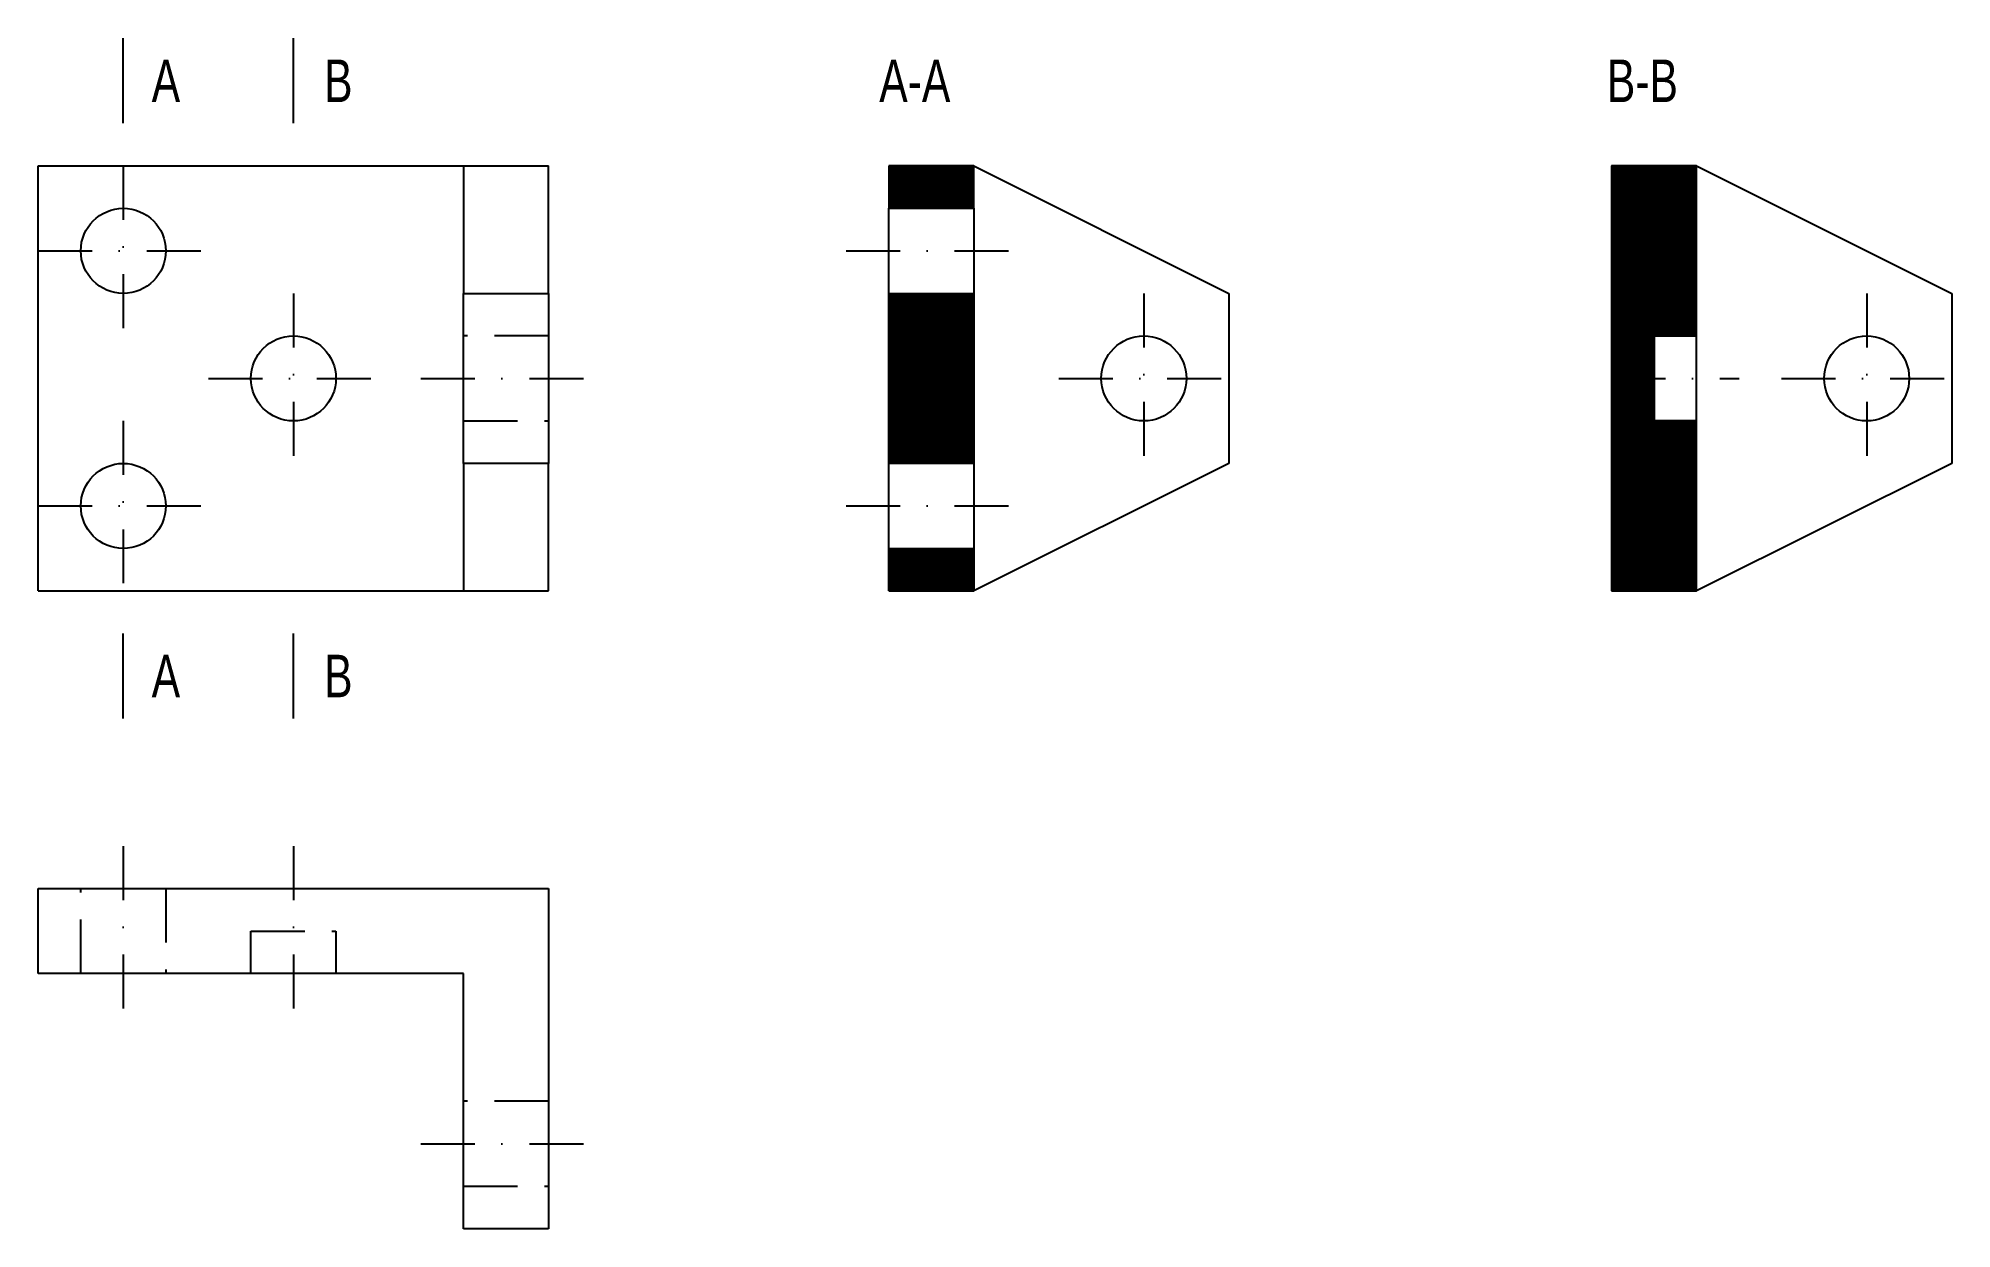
# Model space of a CAD drawing. Header units: millimetres. Extents: x -170 to 280, y -150 to 130.
import ezdxf

# ---------------------------------------------------------------- set-up
doc = ezdxf.new("R2010")
doc.units = ezdxf.units.MM
doc.linetypes.add('DASHDOT', pattern=[25.4, 12.7, -6.35, 0, -6.35])
doc.linetypes.add('DASHED', pattern=[19.05, 12.7, -6.35])
doc.layers.get('0').update_dxf_attribs({"linetype": 'CONTINUOUS', "lineweight": 25, "true_color": 0x000000})
doc.styles.get("Standard").update_dxf_attribs({"font": 'txt', "width": 0.75})
pattern_1 = [(45, (0, 0), (-0.08838835, 0.08838835), [])]

msp = doc.modelspace()

# ---------------------------------------------------------------- hatches: boundary and pattern name
at = {"true_color": 0x00ff00}
h = msp.add_hatch(dxfattribs=at)
h.set_pattern_fill('ansi31', color=3, style=0)
h.set_pattern_definition(pattern_1)
h.paths.add_polyline_path([(50, 100), (30, 100), (30, 90), (50, 90)])
h = msp.add_hatch(dxfattribs=at)
h.set_pattern_fill('ansi31', color=3, style=0)
h.set_pattern_definition(pattern_1)
h.paths.add_polyline_path([(200, 0), (220, 0), (220, 40), (210, 40), (210, 60), (220, 60), (220, 100), (200, 100)])
h = msp.add_hatch(dxfattribs=at)
h.set_pattern_fill('ansi31', color=3, style=0)
h.set_pattern_definition(pattern_1)
h.paths.add_polyline_path([(30, 70), (50, 70), (50, 30), (30, 30)])
h = msp.add_hatch(dxfattribs=at)
h.set_pattern_fill('ansi31', color=3, style=0)
h.set_pattern_definition(pattern_1)
h.paths.add_polyline_path([(30, 0), (50, 0), (50, 10), (30, 10)])

# ---------------------------------------------------------------- linework, layer by layer
at = {"color": 5, "true_color": 0x0000ff}
for p, q in [((-150, 110), (-150, 130)), ((-110, 110), (-110, 130)), ((-150, -30), (-150, -10)), ((-110, -30), (-110, -10))]:
    msp.add_line(p, q, dxfattribs=at)
for p, q in [((-170, 0), (-170, 100)), ((-170, 100), (-70, 100)), ((-70, 100), (-50, 100)), ((-70, 100), (-70, 70)), ((-50, 70), (-50, 100)), ((50, 100), (30, 100)), ((30, 100), (30, 90)), ((50, 90), (50, 100)), ((50, 100), (110, 70)), ((220, 100), (200, 100)), ((200, 100), (200, 0)), ((220, 60), (220, 100)), ((220, 100), (280, 70)), ((30, 90), (50, 90)), ((30, 70), (30, 90)), ((50, 90), (50, 70)), ((-70, 70), (-50, 70)), ((-70, 60), (-70, 70)), ((-50, 70), (-50, 60)), ((30, 70), (50, 70)), ((30, 30), (30, 70)), ((50, 70), (50, 30)), ((110, 70), (110, 30)), ((280, 70), (280, 30)), ((-70, 40), (-70, 60)), ((-50, 60), (-50, 40)), ((210, 60), (220, 60)), ((210, 60), (210, 40)), ((220, 40), (220, 60)), ((-70, 30), (-70, 40)), ((-50, 40), (-50, 30)), ((220, 40), (210, 40)), ((220, 0), (220, 40)), ((-70, 30), (-70, 0)), ((-50, 30), (-70, 30)), ((-50, 0), (-50, 30)), ((50, 30), (30, 30)), ((30, 10), (30, 30)), ((50, 30), (50, 10)), ((110, 30), (50, 0)), ((280, 30), (220, 0)), ((30, 0), (30, 10)), ((30, 10), (50, 10)), ((50, 10), (50, 0)), ((-170, 0), (-70, 0)), ((-70, 0), (-50, 0)), ((30, 0), (50, 0)), ((200, 0), (220, 0)), ((-170, -90), (-170, -70)), ((-170, -70), (-160, -70)), ((-160, -70), (-140, -70)), ((-140, -70), (-120, -70)), ((-120, -70), (-100, -70)), ((-100, -70), (-50, -70)), ((-50, -70), (-50, -120)), ((-160, -90), (-170, -90)), ((-140, -90), (-160, -90)), ((-120, -90), (-140, -90)), ((-100, -90), (-120, -90)), ((-70, -90), (-100, -90)), ((-70, -120), (-70, -90)), ((-70, -140), (-70, -120)), ((-50, -120), (-50, -140)), ((-70, -150), (-70, -140)), ((-50, -140), (-50, -150)), ((-50, -150), (-70, -150))]:
    msp.add_line(p, q)
at = {"color": 1, "linetype": 'DASHDOT', "true_color": 0xff0000}
for p, q in [((-150, 100), (-150, 60)), ((-170, 80), (-130, 80)), ((20, 80), (60, 80)), ((-110, 70), (-110, 30)), ((90, 70), (90, 30)), ((260, 70), (260, 30)), ((-130, 50), (-90, 50)), ((-80, 50), (-40, 50)), ((70, 50), (110, 50)), ((200, 50), (230, 50)), ((240, 50), (280, 50)), ((-150, 40), (-150, 0)), ((-170, 20), (-130, 20)), ((20, 20), (60, 20)), ((-150, -60), (-150, -100)), ((-110, -60), (-110, -100)), ((-80, -130), (-40, -130))]:
    msp.add_line(p, q, dxfattribs=at)
at = {"linetype": 'DASHED'}
for p, q in [((-50, 60), (-70, 60)), ((-70, 40), (-50, 40)), ((-160, -90), (-160, -70)), ((-140, -70), (-140, -90)), ((-120, -90), (-120, -80)), ((-120, -80), (-100, -80)), ((-100, -80), (-100, -90)), ((-50, -120), (-70, -120)), ((-70, -140), (-50, -140))]:
    msp.add_line(p, q, dxfattribs=at)
for centre in [(-150, 80), (-110, 50), (90, 50), (260, 50), (-150, 20)]:
    msp.add_circle(centre, 10)

# ---------------------------------------------------------------- texts
at = {"color": 5, "true_color": 0x0000ff, "char_height": 10, "width": 100, "attachment_point": 1}
for s, insert in [('A', (-143.33, 125)), ('B', (-102.78, 125)), ('A-A', (27.78, 125)), ('B-B', (198.89, 125)), ('A', (-143.33, -15)), ('B', (-102.78, -15))]:
    msp.add_mtext(s, dxfattribs=dict(at, insert=insert))

doc.saveas('drawing.dxf')
